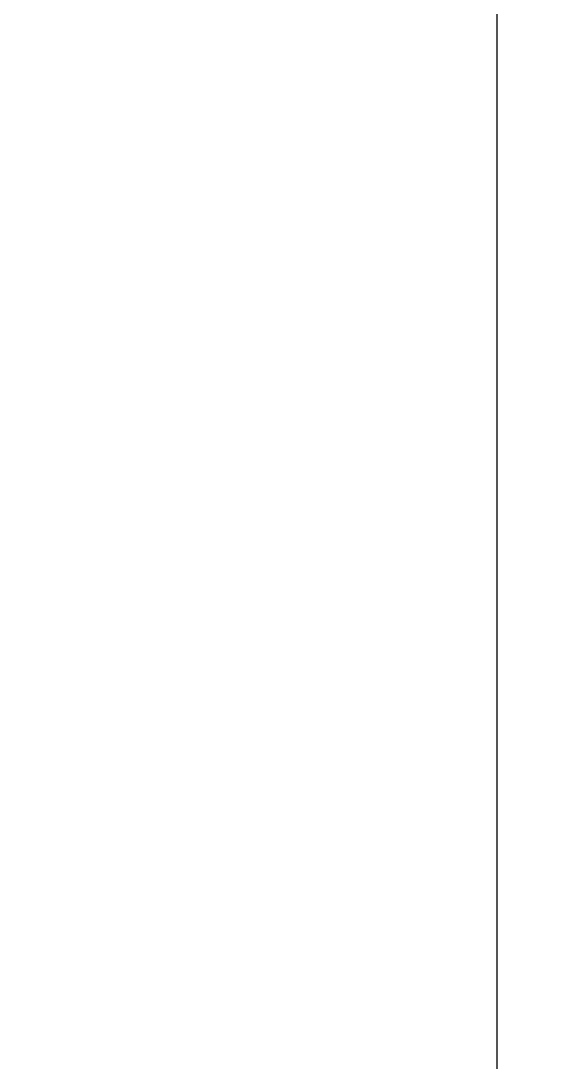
# Model space of a CAD drawing. Header units: millimetres. Extents: x -1419336 to 38707697, y -75591640 to 81.
# Drawn here: x 771.5 to 892.5, y -2712 to -2477.1 of the extents above; entities that cross this region are included whole.
import ezdxf

# ---------------------------------------------------------------- set-up
doc = ezdxf.new("R2010")
doc.units = ezdxf.units.MM
doc.layers.add('Image', color=7, linetype='Continuous')
doc.layers.add('Legend', color=250, linetype='Continuous')
picture_1 = doc.add_image_def('image1.jpg', size_in_pixel=(14559, 11110))
picture_2 = doc.add_image_def('image3.jpg', size_in_pixel=(14388, 11097))
picture_3 = doc.add_image_def('image8.jpg', size_in_pixel=(14576, 11112))

msp = doc.modelspace()

# ---------------------------------------------------------------- linework, layer by layer
at = {"layer": 'Legend', "lineweight": 30}
msp.add_lwpolyline([(878.89, -2243.08), (878.89, -2286.6), (878.89, -2322.06), (878.89, -2359.17), (878.89, -2807.77), (878.89, -2868.96), (878.89, -2910.07), (878.89, -2945.58)], dxfattribs=at)

# ---------------------------------------------------------------- pictures from other files: only their frames are drawn
at = {"layer": 'Image'}
image = msp.add_image(picture_2, insert=(737.28, -1220.54), size_in_units=(20516866.47, 15823029.38), rotation=-58.863298409, dxfattribs=at)
image.dxf.v_pixel = (737.2798784, -1220.4762113)
image.dxf.flags = 7
image = msp.add_image(picture_3, insert=(726.71, -1806.86), size_in_units=(28387418.93, 21640204.38), rotation=-68.088483165, dxfattribs=at)
image.dxf.v_pixel = (726.710273, -1806.793499)
image.dxf.flags = 7
image = msp.add_image(picture_1, insert=(479.57, -2397.25), size_in_units=(35593246.28, 27160442.31), rotation=-78.685726469, dxfattribs=at)
image.dxf.v_pixel = (479.5748168, -2397.1835986)
image.dxf.flags = 7

doc.saveas('drawing.dxf')
